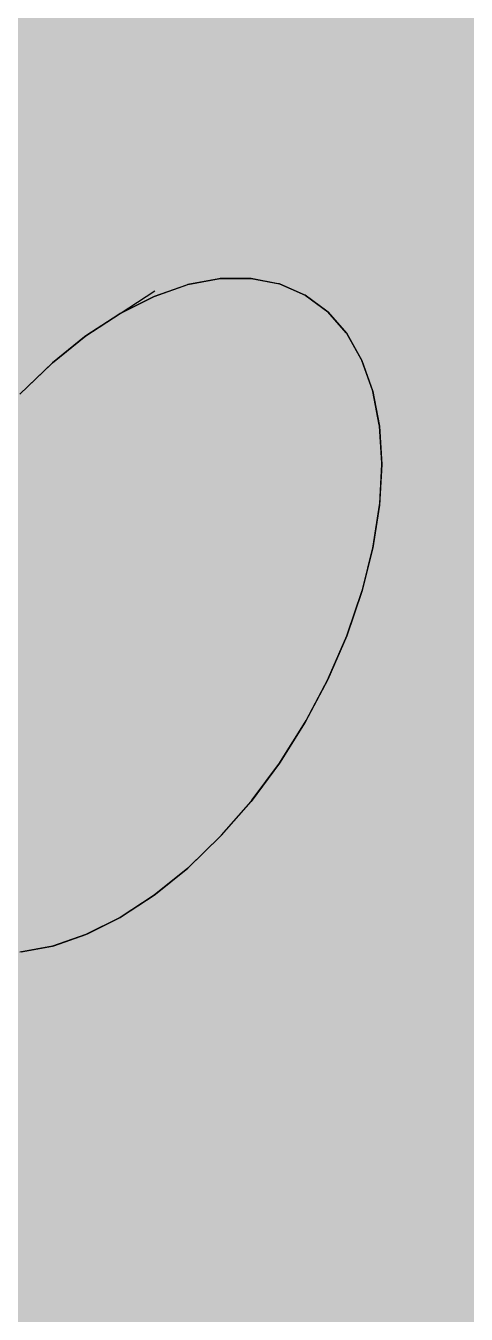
# Model space of a CAD drawing. Extents: x 0 to 297, y 0 to 210.
# Drawn here: x 235.27 to 237.06, y 153.28 to 158.5 of the extents above; entities that cross this region are included whole.
import ezdxf

# ---------------------------------------------------------------- set-up
doc = ezdxf.new("R2010")
doc.units = 0
doc.layers.add('SOMBRA', color=8, linetype='CONTINUOUS')
doc.layers.add('VISIBLE', color=7, linetype='CONTINUOUS')

msp = doc.modelspace()

# ---------------------------------------------------------------- linework, layer by layer
at = {"layer": 'SOMBRA', "color": 253}
for points in [[(239.8796, 158.2757), (204.5035, 178.312), (204.5062, 178.3609)], [(239.8796, 158.2757), (204.5062, 178.3609), (223.447, 167.7631)], [(239.8796, 158.2757), (239.8589, 157.8995), (204.5035, 178.312)], [(239.8796, 158.2757), (223.447, 167.7631), (239.8952, 158.5599)], [(236.4972, 155.858), (234.8033, 157.049), (234.7263, 156.8713)], [(236.4972, 155.858), (236.5711, 156.0284), (234.8033, 157.049)], [(236.4063, 155.6845), (234.7263, 156.8713), (234.6348, 156.6981)], [(236.4063, 155.6845), (236.494, 155.8507), (234.7263, 156.8713)], [(236.4972, 155.858), (234.7263, 156.8713), (236.494, 155.8507)], [(236.3025, 155.5184), (234.6348, 156.6981), (234.5305, 156.5322)], [(236.4063, 155.6845), (234.6348, 156.6981), (236.4025, 155.6774)], [(236.3025, 155.5184), (236.4025, 155.6774), (234.6348, 156.6981)], [(236.1876, 155.3623), (234.5305, 156.5322), (234.4151, 156.3766)], [(236.3025, 155.5184), (234.5305, 156.5322), (236.2982, 155.5116)], [(236.1876, 155.3623), (236.2982, 155.5116), (234.5305, 156.5322)], [(236.1876, 155.3623), (234.4151, 156.3766), (236.1829, 155.356)]]:
    msp.add_solid(points, dxfattribs=at)
at = {"layer": 'SOMBRA', "color": 252}
for points in [[(204.457, 178.0146), (204.5035, 178.312), (239.8589, 157.8995)], [(204.457, 178.0146), (239.8589, 157.8995), (223.38, 167.0894)], [(239.8123, 157.6022), (204.3953, 177.6209), (204.4033, 177.6721)], [(239.8123, 157.6022), (204.4033, 177.6721), (223.38, 167.0894)], [(204.3185, 177.3155), (204.3953, 177.6209), (239.7506, 157.2085)], [(239.8123, 157.6022), (239.7506, 157.2085), (204.3953, 177.6209)], [(204.3185, 177.3155), (239.7506, 157.2085), (223.2414, 166.3904)], [(239.6739, 156.9031), (204.2169, 176.9111), (204.2301, 176.9637)], [(239.6739, 156.9031), (204.2301, 176.9637), (223.2414, 166.3904)], [(204.1113, 176.6028), (204.2169, 176.9111), (239.5722, 156.4987)], [(239.6739, 156.9031), (239.5722, 156.4987), (204.2169, 176.9111)], [(204.1113, 176.6028), (239.5722, 156.4987), (223.0343, 165.6776)], [(239.4666, 156.1904), (203.9714, 176.1947), (203.9896, 176.2478)], [(239.4666, 156.1904), (203.9896, 176.2478), (223.0343, 165.6776)], [(203.8388, 175.8888), (203.9714, 176.1947), (239.3268, 155.7823)], [(239.4666, 156.1904), (239.3268, 155.7823), (203.9714, 176.1947)], [(203.8388, 175.8888), (239.3268, 155.7823), (222.7617, 164.9636)], [(239.1941, 155.4764), (203.6631, 175.4839), (203.686, 175.5365)], [(239.1941, 155.4764), (203.686, 175.5365), (222.7617, 164.9636)], [(203.5056, 175.1856), (203.6631, 175.4839), (239.0185, 155.0715)], [(239.1941, 155.4764), (239.0185, 155.0715), (203.6631, 175.4839)], [(203.5056, 175.1856), (239.0185, 155.0715), (222.4285, 164.2605)], [(238.861, 154.7732), (203.2972, 174.7908), (203.3243, 174.8422)], [(238.861, 154.7732), (203.3243, 174.8422), (222.4285, 164.2605)], [(203.1176, 174.5053), (203.2972, 174.7908), (238.6525, 154.3784)], [(238.861, 154.7732), (238.6525, 154.3784), (203.2972, 174.7908)], [(203.1176, 174.5053), (238.6525, 154.3784), (222.0406, 163.5801)], [(238.473, 154.0929), (202.88, 174.1274), (202.9109, 174.1765)], [(238.473, 154.0929), (202.9109, 174.1765), (222.0406, 163.5801)], [(202.6814, 173.8595), (202.88, 174.1274), (238.2353, 153.715)], [(238.473, 154.0929), (238.2353, 153.715), (202.88, 174.1274)], [(202.6814, 173.8595), (238.2353, 153.715), (221.6042, 162.9344)], [(238.0367, 153.4471), (202.4185, 173.505), (202.4527, 173.5511)], [(238.0367, 153.4471), (202.4527, 173.5511), (221.6042, 162.9344)], [(202.2043, 173.2593), (202.4185, 173.505), (237.7739, 153.0926)], [(238.0367, 153.4471), (237.7739, 153.0926), (202.4185, 173.505)], [(202.2043, 173.2593), (237.7739, 153.0926), (221.1273, 162.3341)], [(237.5597, 152.8469), (201.9208, 172.9342), (201.9577, 172.9765)], [(237.5597, 152.8469), (201.9577, 172.9765), (221.1273, 162.3341)], [(201.6946, 172.715), (201.9208, 172.9342), (237.2761, 152.5218)], [(237.5597, 152.8469), (237.2761, 152.5218), (201.9208, 172.9342)], [(201.6946, 172.715), (237.2761, 152.5218), (220.6176, 161.7898)], [(237.05, 152.3025), (201.3953, 172.4248), (201.4342, 172.4625)], [(237.05, 152.3025), (201.4342, 172.4625), (220.6176, 161.7898)], [(201.161, 172.2357), (201.3953, 172.4248), (236.7506, 152.0124)], [(237.05, 152.3025), (236.7506, 152.0124), (201.3953, 172.4248)], [(201.161, 172.2357), (236.7506, 152.0124), (220.0841, 161.3105)], [(200.6127, 171.8299), (200.851, 171.9855), (236.2063, 151.5731)], [(236.5164, 151.8233), (200.851, 171.9855), (200.8913, 172.0181)], [(236.5164, 151.8233), (236.2063, 151.5731), (200.851, 171.9855)], [(236.5164, 151.8233), (200.8913, 172.0181), (220.0841, 161.3105)], [(200.6127, 171.8299), (236.2063, 151.5731), (219.5356, 160.9047)], [(200.0589, 171.5043), (200.2972, 171.6239), (235.6525, 151.2115)], [(235.968, 151.4175), (200.2972, 171.6239), (200.3382, 171.6507)], [(235.968, 151.4175), (235.6525, 151.2115), (200.2972, 171.6239)], [(235.968, 151.4175), (200.3382, 171.6507), (219.5356, 160.9047)], [(200.0589, 171.5043), (235.6525, 151.2115), (218.9817, 160.5792)], [(235.4142, 151.0919), (199.7434, 171.3461), (199.7844, 171.3667)], [(235.4142, 151.0919), (235.0988, 150.9337), (199.7434, 171.3461)], [(235.4142, 151.0919), (199.7844, 171.3667), (218.9817, 160.5792)], [(239.8123, 157.6022), (223.38, 167.0894), (239.8589, 157.8995)], [(239.6739, 156.9031), (223.2414, 166.3904), (239.7506, 157.2085)], [(239.4666, 156.1904), (223.0343, 165.6776), (239.5722, 156.4987)], [(239.1941, 155.4764), (222.7617, 164.9636), (239.3268, 155.7823)], [(238.861, 154.7732), (222.4285, 164.2605), (239.0185, 155.0715)], [(238.473, 154.0929), (222.0406, 163.5801), (238.6525, 154.3784)], [(238.0367, 153.4471), (221.6042, 162.9344), (238.2353, 153.715)], [(237.5597, 152.8469), (221.1273, 162.3341), (237.7739, 153.0926)], [(237.05, 152.3025), (220.6176, 161.7898), (237.2761, 152.5218)], [(236.289, 157.7508), (237.2761, 161.5739), (236.1041, 157.6301)], [(236.1041, 157.6301), (237.2761, 161.5739), (236.7506, 161.4765)], [(236.5095, 157.8948), (237.7739, 161.5778), (236.289, 157.7508)], [(236.289, 157.7508), (237.7739, 161.5778), (237.2761, 161.5739)], [(236.5095, 157.8948), (238.2353, 161.4882), (237.7739, 161.5778)], [(236.1041, 157.6301), (236.7506, 161.4765), (235.9418, 157.5241)], [(235.9418, 157.5241), (236.7506, 161.4765), (236.2063, 161.2872)], [(236.7876, 158.0764), (238.2353, 161.4882), (236.5095, 157.8948)], [(236.7876, 158.0764), (238.6525, 161.3066), (238.2353, 161.4882)], [(236.5164, 151.8233), (220.0841, 161.3105), (236.7506, 152.0124)], [(235.7934, 157.4272), (236.2063, 161.2872), (235.6525, 161.0094)], [(235.9418, 157.5241), (236.2063, 161.2872), (235.7934, 157.4272)], [(237.1639, 158.3222), (238.6525, 161.3066), (236.7876, 158.0764)], [(235.6525, 157.3352), (235.6525, 161.0094), (235.0988, 160.6478)], [(235.7934, 157.4272), (235.6525, 161.0094), (235.6525, 157.3352)], [(235.968, 151.4175), (219.5356, 160.9047), (236.2063, 151.5731)], [(235.5141, 157.2448), (235.0988, 160.6478), (234.5545, 160.2085)], [(235.6525, 157.3352), (235.0988, 160.6478), (235.5141, 157.2448)], [(235.4142, 151.0919), (218.9817, 160.5792), (235.6525, 151.2115)], [(235.3732, 157.1528), (234.5545, 160.2085), (234.029, 159.6991)], [(235.5141, 157.2448), (234.5545, 160.2085), (235.3732, 157.1528)], [(235.3732, 157.1528), (234.029, 159.6991), (235.2248, 157.0559)], [(236.0531, 157.4753), (234.1593, 158.4726), (234.2907, 158.4969)], [(236.1778, 157.4773), (234.2907, 158.4969), (234.4151, 158.4979)], [(236.1778, 157.4773), (236.0584, 157.4763), (234.2907, 158.4969)], [(236.0531, 157.4753), (234.2907, 158.4969), (236.0584, 157.4763)], [(236.2935, 157.4558), (234.4151, 158.4979), (234.5305, 158.4755)], [(236.2935, 157.4558), (236.1829, 157.4773), (234.4151, 158.4979)], [(236.1778, 157.4773), (234.4151, 158.4979), (236.1829, 157.4773)], [(235.9215, 157.45), (234.0232, 158.4253), (234.1593, 158.4726)], [(236.0531, 157.4753), (235.9271, 157.452), (234.1593, 158.4726)], [(235.9215, 157.45), (234.1593, 158.4726), (235.9271, 157.452)], [(236.3983, 157.4113), (234.5305, 158.4755), (234.6348, 158.4301)], [(236.3983, 157.4113), (236.2982, 157.4549), (234.5305, 158.4755)], [(236.2935, 157.4558), (234.5305, 158.4755), (236.2982, 157.4549)], [(237.0427, 157.8398), (237.3024, 158.1629), (237.4126, 158.4846)], [(237.0427, 157.8398), (237.4126, 158.4846), (237.1639, 158.3222)], [(235.7853, 157.4018), (233.8848, 158.3558), (234.0232, 158.4253)], [(235.9215, 157.45), (235.791, 157.4046), (234.0232, 158.4253)], [(235.7853, 157.4018), (234.0232, 158.4253), (235.791, 157.4046)], [(236.4903, 157.3446), (234.6348, 158.4301), (234.7263, 158.3625)], [(236.4903, 157.3446), (236.4025, 157.4095), (234.6348, 158.4301)], [(236.3983, 157.4113), (234.6348, 158.4301), (236.4025, 157.4095)], [(235.6469, 157.3315), (233.7463, 158.2654), (233.8848, 158.3558)], [(235.7853, 157.4018), (235.6525, 157.3352), (233.8848, 158.3558)], [(235.6469, 157.3315), (233.8848, 158.3558), (235.6525, 157.3352)], [(236.568, 157.2568), (234.7263, 158.3625), (234.8033, 158.2738)], [(236.568, 157.2568), (236.494, 157.3419), (234.7263, 158.3625)], [(236.4903, 157.3446), (234.7263, 158.3625), (236.494, 157.3419)], [(236.8717, 157.6271), (237.0427, 157.8398), (237.1639, 158.3222)], [(236.8717, 157.6271), (237.1639, 158.3222), (236.926, 157.9741)], [(236.926, 157.9741), (237.1639, 158.3222), (236.9597, 158.1888)], [(235.5085, 157.2403), (233.6103, 158.1556), (233.7463, 158.2654)], [(235.6469, 157.3315), (235.5141, 157.2448), (233.7463, 158.2654)], [(235.5085, 157.2403), (233.7463, 158.2654), (235.5141, 157.2448)], [(236.63, 157.1493), (234.8033, 158.2738), (234.8647, 158.1655)], [(236.63, 157.1493), (236.5711, 157.2532), (234.8033, 158.2738)], [(236.568, 157.2568), (234.8033, 158.2738), (236.5711, 157.2532)], [(236.7694, 157.7448), (236.926, 157.9741), (236.9597, 158.1888)], [(236.7694, 157.7448), (236.9597, 158.1888), (236.7876, 158.0764)], [(235.3727, 157.1298), (233.4789, 158.0282), (233.6103, 158.1556)], [(235.5085, 157.2403), (235.378, 157.135), (233.6103, 158.1556)], [(235.3727, 157.1298), (233.6103, 158.1556), (235.378, 157.135)], [(236.6752, 157.0241), (234.8647, 158.1655), (234.9093, 158.0396)], [(236.6752, 157.0241), (236.6325, 157.1449), (234.8647, 158.1655)], [(236.63, 157.1493), (234.8647, 158.1655), (236.6325, 157.1449)], [(236.9531, 157.4834), (237.1356, 157.676), (237.3024, 158.1629)], [(236.9531, 157.4834), (237.3024, 158.1629), (237.0427, 157.8398)], [(236.648, 157.8346), (236.7876, 158.0764), (236.6394, 157.9797)], [(236.6624, 157.5883), (236.7876, 158.0764), (236.648, 157.8346)], [(236.6624, 157.5883), (236.7694, 157.7448), (236.7876, 158.0764)], [(235.3727, 157.1298), (235.2466, 157.0076), (233.4789, 158.0282)], [(236.703, 156.8832), (234.9093, 158.0396), (234.9364, 157.8981)], [(236.703, 156.8832), (236.6771, 157.0189), (234.9093, 158.0396)], [(236.6752, 157.0241), (234.9093, 158.0396), (236.6771, 157.0189)], [(236.5526, 157.6694), (236.6394, 157.9797), (236.5095, 157.8948)], [(236.5526, 157.6694), (236.648, 157.8346), (236.6394, 157.9797)], [(236.7549, 157.4818), (236.8717, 157.6271), (236.926, 157.9741)], [(236.7549, 157.4818), (236.926, 157.9741), (236.7694, 157.7448)], [(237.0123, 157.3162), (237.2031, 157.4854), (237.4126, 157.9684)], [(237.0123, 157.3162), (237.4126, 157.9684), (237.1356, 157.676)], [(236.7128, 156.7291), (234.9364, 157.8981), (234.9454, 157.7434)], [(236.7128, 156.7291), (236.7041, 156.8774), (234.9364, 157.8981)], [(236.703, 156.8832), (234.9364, 157.8981), (236.7041, 156.8774)], [(236.4274, 157.7239), (236.5095, 157.8948), (236.3937, 157.8192)], [(236.487, 157.5558), (236.5095, 157.8948), (236.4274, 157.7239)], [(236.487, 157.5558), (236.5526, 157.6694), (236.5095, 157.8948)], [(236.3709, 157.6063), (236.3937, 157.8192), (236.289, 157.7508)], [(236.3709, 157.6063), (236.4274, 157.7239), (236.3937, 157.8192)], [(236.5888, 157.4805), (236.648, 157.8346), (236.5526, 157.6694)], [(236.5888, 157.4805), (236.6624, 157.5883), (236.648, 157.8346)], [(236.8286, 157.3519), (236.9531, 157.4834), (237.0427, 157.8398)], [(236.8286, 157.3519), (237.0427, 157.8398), (236.8717, 157.6271)], [(236.7045, 156.5645), (234.9454, 157.7434), (234.9364, 157.5783)], [(236.7045, 156.5645), (236.7132, 156.7228), (234.9454, 157.7434)], [(236.7128, 156.7291), (234.9454, 157.7434), (236.7132, 156.7228)], [(236.2426, 157.6312), (236.289, 157.7508), (236.1931, 157.6882)], [(236.333, 157.5272), (236.289, 157.7508), (236.2426, 157.6312)], [(236.333, 157.5272), (236.3709, 157.6063), (236.289, 157.7508)], [(236.4429, 157.4794), (236.4274, 157.7239), (236.3709, 157.6063)], [(236.4429, 157.4794), (236.487, 157.5558), (236.4274, 157.7239)], [(236.6745, 157.3818), (236.7694, 157.7448), (236.6624, 157.5883)], [(236.6745, 157.3818), (236.7549, 157.4818), (236.7694, 157.7448)], [(237.0482, 157.1284), (237.244, 157.2712), (237.4927, 157.7422)], [(237.0482, 157.1284), (237.4927, 157.7422), (237.2031, 157.4854)], [(236.2114, 157.5508), (236.1931, 157.6882), (236.1041, 157.6301)], [(236.2114, 157.5508), (236.2426, 157.6312), (236.1931, 157.6882)], [(236.5393, 157.4081), (236.5526, 157.6694), (236.487, 157.5558)], [(236.5393, 157.4081), (236.5888, 157.4805), (236.5526, 157.6694)], [(236.8821, 157.2007), (237.0123, 157.3162), (237.1356, 157.676)], [(236.8821, 157.2007), (237.1356, 157.676), (236.9531, 157.4834)], [(236.0803, 157.5498), (236.1041, 157.6301), (236.0208, 157.5757)], [(236.1921, 157.5011), (236.1041, 157.6301), (236.0803, 157.5498)], [(236.1921, 157.5011), (236.2114, 157.5508), (236.1041, 157.6301)], [(236.3095, 157.4783), (236.2426, 157.6312), (236.2114, 157.5508)], [(236.3095, 157.4783), (236.333, 157.5272), (236.2426, 157.6312)], [(236.4156, 157.4321), (236.3709, 157.6063), (236.333, 157.5272)], [(236.4156, 157.4321), (236.4429, 157.4794), (236.3709, 157.6063)], [(236.7428, 157.2614), (236.8286, 157.3519), (236.8717, 157.6271)], [(236.7428, 157.2614), (236.8717, 157.6271), (236.7549, 157.4818)], [(236.6782, 156.392), (234.9364, 157.5783), (234.9093, 157.4056)], [(236.6782, 156.392), (236.7041, 156.5577), (234.9364, 157.5783)], [(236.7045, 156.5645), (234.9364, 157.5783), (236.7041, 156.5577)], [(236.0655, 157.5001), (236.0208, 157.5757), (235.9418, 157.5241)], [(236.0655, 157.5001), (236.0803, 157.5498), (236.0208, 157.5757)], [(236.1829, 157.4773), (236.0803, 157.5498), (236.0655, 157.5001)], [(236.1829, 157.4773), (236.1921, 157.5011), (236.0803, 157.5498)], [(236.2982, 157.4549), (236.2114, 157.5508), (236.1921, 157.5011)], [(236.2982, 157.4549), (236.3095, 157.4783), (236.2114, 157.5508)], [(236.5087, 157.3633), (236.487, 157.5558), (236.4429, 157.4794)], [(236.5087, 157.3633), (236.5393, 157.4081), (236.487, 157.5558)], [(236.6205, 157.3146), (236.6624, 157.5883), (236.5888, 157.4805)], [(236.6205, 157.3146), (236.6745, 157.3818), (236.6624, 157.5883)], [(235.9318, 157.4753), (235.9418, 157.5241), (235.8663, 157.4748)], [(236.0584, 157.4763), (235.9418, 157.5241), (235.9318, 157.4753)], [(236.0584, 157.4763), (236.0655, 157.5001), (235.9418, 157.5241)], [(236.1829, 157.4773), (236.0655, 157.5001), (236.0584, 157.4763)], [(236.2982, 157.4549), (236.1921, 157.5011), (236.1829, 157.4773)], [(236.4025, 157.4095), (236.333, 157.5272), (236.3095, 157.4783)], [(236.4025, 157.4095), (236.4156, 157.4321), (236.333, 157.5272)], [(235.9271, 157.452), (235.7934, 157.4272), (235.791, 157.4046)], [(235.9271, 157.452), (235.8663, 157.4748), (235.7934, 157.4272)], [(235.9271, 157.452), (235.9318, 157.4753), (235.8663, 157.4748)], [(236.0584, 157.4763), (235.9318, 157.4753), (235.9271, 157.452)], [(236.4025, 157.4095), (236.3095, 157.4783), (236.2982, 157.4549)], [(236.494, 157.3419), (236.4429, 157.4794), (236.4156, 157.4321)], [(236.494, 157.3419), (236.5087, 157.3633), (236.4429, 157.4794)], [(236.5871, 157.273), (236.5888, 157.4805), (236.5393, 157.4081)], [(236.5871, 157.273), (236.6205, 157.3146), (236.5888, 157.4805)], [(236.6852, 157.2005), (236.7549, 157.4818), (236.6745, 157.3818)], [(236.6852, 157.2005), (236.7428, 157.2614), (236.7549, 157.4818)], [(236.7924, 157.1212), (236.8821, 157.2007), (236.9531, 157.4834)], [(236.7924, 157.1212), (236.9531, 157.4834), (236.8286, 157.3519)], [(236.9146, 157.0309), (237.0482, 157.1284), (237.2031, 157.4854)], [(236.9146, 157.0309), (237.2031, 157.4854), (237.0123, 157.3162)], [(236.6343, 156.2148), (234.9093, 157.4056), (234.8647, 157.2281)], [(236.6343, 156.2148), (236.6771, 156.385), (234.9093, 157.4056)], [(236.6782, 156.392), (234.9093, 157.4056), (236.6771, 156.385)], [(235.791, 157.4046), (235.7224, 157.3808), (235.6525, 157.3352)], [(235.791, 157.4046), (235.7934, 157.4272), (235.7224, 157.3808)], [(236.494, 157.3419), (236.4156, 157.4321), (236.4025, 157.4095)], [(236.5711, 157.2532), (236.5393, 157.4081), (236.5087, 157.3633)], [(236.5711, 157.2532), (236.5871, 157.273), (236.5393, 157.4081)], [(236.5711, 157.2532), (236.5087, 157.3633), (236.494, 157.3419)], [(236.6495, 157.1629), (236.6745, 157.3818), (236.6205, 157.3146)], [(236.6495, 157.1629), (236.6852, 157.2005), (236.6745, 157.3818)], [(236.7322, 157.0678), (236.7924, 157.1212), (236.8286, 157.3519)], [(236.7322, 157.0678), (236.8286, 157.3519), (236.7428, 157.2614)], [(236.6325, 157.1449), (236.6205, 157.3146), (236.5871, 157.273)], [(236.6325, 157.1449), (236.6495, 157.1629), (236.6205, 157.3146)], [(236.8225, 156.9638), (236.9146, 157.0309), (237.0123, 157.3162)], [(236.8225, 156.9638), (237.0123, 157.3162), (236.8821, 157.2007)], [(235.5141, 157.2448), (235.3732, 157.1528), (235.378, 157.135)], [(236.6325, 157.1449), (236.5871, 157.273), (236.5711, 157.2532)], [(236.6949, 157.0348), (236.7428, 157.2614), (236.6852, 157.2005)], [(236.6949, 157.0348), (236.7322, 157.0678), (236.7428, 157.2614)], [(236.9255, 156.8454), (237.0603, 156.9232), (237.244, 157.2712)], [(236.9255, 156.8454), (237.244, 157.2712), (237.0482, 157.1284)], [(236.5736, 156.0357), (234.8647, 157.2281), (234.8033, 157.049)], [(236.5736, 156.0357), (236.6325, 156.2075), (234.8647, 157.2281)], [(236.6343, 156.2148), (234.8647, 157.2281), (236.6325, 156.2075)], [(236.6771, 157.0189), (236.6852, 157.2005), (236.6495, 157.1629)], [(236.6771, 157.0189), (236.6949, 157.0348), (236.6852, 157.2005)], [(236.7607, 156.9187), (236.8225, 156.9638), (236.8821, 157.2007)], [(236.7607, 156.9187), (236.8821, 157.2007), (236.7924, 157.1212)], [(237.0482, 156.7041), (237.244, 156.7874), (237.5576, 157.2103)], [(237.0482, 156.7041), (237.5576, 157.2103), (237.2578, 157.0372)], [(235.378, 157.135), (235.3732, 157.1528), (235.2248, 157.0559)], [(235.378, 157.135), (235.2248, 157.0559), (235.2396, 157.0232)], [(235.378, 157.135), (235.2396, 157.0232), (235.2466, 157.0076)], [(236.6771, 157.0189), (236.6495, 157.1629), (236.6325, 157.1449)], [(236.7224, 156.8908), (236.7607, 156.9187), (236.7924, 157.1212)], [(236.7224, 156.8908), (236.7924, 157.1212), (236.7322, 157.0678)], [(236.8326, 156.7918), (236.9255, 156.8454), (237.0482, 157.1284)], [(236.8326, 156.7918), (237.0482, 157.1284), (236.9146, 157.0309)], [(236.5736, 156.0357), (234.8033, 157.049), (236.5711, 156.0284)], [(236.7041, 156.8774), (236.6949, 157.0348), (236.6771, 157.0189)], [(236.7041, 156.8774), (236.7322, 157.0678), (236.6949, 157.0348)], [(236.7041, 156.8774), (236.7224, 156.8908), (236.7322, 157.0678)], [(236.7702, 156.7558), (236.8326, 156.7918), (236.9146, 157.0309)], [(236.7702, 156.7558), (236.9146, 157.0309), (236.8225, 156.9638)], [(236.9146, 156.6472), (237.0482, 156.7041), (237.2578, 157.0372)], [(236.9146, 156.6472), (237.2578, 157.0372), (237.0603, 156.9232)], [(236.7317, 156.7335), (236.7702, 156.7558), (236.8225, 156.9638)], [(236.7317, 156.7335), (236.8225, 156.9638), (236.7607, 156.9187)], [(236.8225, 156.6081), (236.9146, 156.6472), (237.0603, 156.9232)], [(236.8225, 156.6081), (237.0603, 156.9232), (236.9255, 156.8454)], [(236.7132, 156.7228), (236.7224, 156.8908), (236.7041, 156.8774)], [(236.7132, 156.7228), (236.7317, 156.7335), (236.7607, 156.9187)], [(236.7132, 156.7228), (236.7607, 156.9187), (236.7224, 156.8908)], [(237.0123, 156.4748), (237.2031, 156.5259), (237.5413, 156.9138)], [(237.0123, 156.4748), (237.5413, 156.9138), (237.244, 156.7874)], [(236.7607, 156.5818), (236.8225, 156.6081), (236.9255, 156.8454)], [(236.7607, 156.5818), (236.9255, 156.8454), (236.8326, 156.7918)], [(236.7224, 156.5655), (236.7607, 156.5818), (236.8326, 156.7918)], [(236.7224, 156.5655), (236.8326, 156.7918), (236.7702, 156.7558)], [(236.8821, 156.4399), (237.0123, 156.4748), (237.244, 156.7874)], [(236.8821, 156.4399), (237.244, 156.7874), (237.0482, 156.7041)], [(236.7041, 156.5577), (236.7224, 156.5655), (236.7702, 156.7558)], [(236.7041, 156.5577), (236.7702, 156.7558), (236.7317, 156.7335)], [(236.7041, 156.5577), (236.7317, 156.7335), (236.7132, 156.7228)], [(236.7924, 156.4159), (236.8821, 156.4399), (237.0482, 156.7041)], [(236.7924, 156.4159), (237.0482, 156.7041), (236.9146, 156.6472)], [(236.6949, 156.3897), (236.7322, 156.3997), (236.8225, 156.6081)], [(236.6949, 156.3897), (236.8225, 156.6081), (236.7607, 156.5818)], [(236.7322, 156.3997), (236.7924, 156.4159), (236.9146, 156.6472)], [(236.7322, 156.3997), (236.9146, 156.6472), (236.8225, 156.6081)], [(236.6771, 156.385), (236.6949, 156.3897), (236.7607, 156.5818)], [(236.6771, 156.385), (236.7607, 156.5818), (236.7224, 156.5655)], [(236.6771, 156.385), (236.7224, 156.5655), (236.7041, 156.5577)], [(236.9531, 156.2393), (237.1356, 156.2574), (237.4927, 156.6035)], [(236.9531, 156.2393), (237.4927, 156.6035), (237.2031, 156.5259)], [(236.8286, 156.2269), (236.9531, 156.2393), (237.2031, 156.5259)], [(236.8286, 156.2269), (237.2031, 156.5259), (237.0123, 156.4748)], [(236.7428, 156.2184), (236.8286, 156.2269), (237.0123, 156.4748)], [(236.7428, 156.2184), (237.0123, 156.4748), (236.8821, 156.4399)], [(236.6325, 156.2075), (236.6495, 156.2092), (236.7322, 156.3997)], [(236.6325, 156.2075), (236.7322, 156.3997), (236.6949, 156.3897)], [(236.6495, 156.2092), (236.6852, 156.2127), (236.7924, 156.4159)], [(236.6495, 156.2092), (236.7924, 156.4159), (236.7322, 156.3997)], [(236.6852, 156.2127), (236.7428, 156.2184), (236.8821, 156.4399)], [(236.6852, 156.2127), (236.8821, 156.4399), (236.7924, 156.4159)], [(236.6325, 156.2075), (236.6949, 156.3897), (236.6771, 156.385)], [(237.0427, 155.9863), (237.3024, 155.9631), (237.8634, 156.3294)], [(237.0427, 155.9863), (237.8634, 156.3294), (237.4126, 156.2848)], [(236.7549, 156.012), (236.8717, 156.0016), (237.1356, 156.2574)], [(236.7549, 156.012), (237.1356, 156.2574), (236.9531, 156.2393)], [(236.8717, 156.0016), (237.0427, 155.9863), (237.4126, 156.2848)], [(236.8717, 156.0016), (237.4126, 156.2848), (237.1356, 156.2574)], [(236.5711, 156.0284), (236.5871, 156.027), (236.6852, 156.2127)], [(236.5711, 156.0284), (236.6852, 156.2127), (236.6495, 156.2092)], [(236.5711, 156.0284), (236.6495, 156.2092), (236.6325, 156.2075)], [(236.5871, 156.027), (236.6205, 156.024), (236.7428, 156.2184)], [(236.5871, 156.027), (236.7428, 156.2184), (236.6852, 156.2127)], [(236.6205, 156.024), (236.6745, 156.0192), (236.8286, 156.2269)], [(236.6205, 156.024), (236.8286, 156.2269), (236.7428, 156.2184)], [(236.6745, 156.0192), (236.7549, 156.012), (236.9531, 156.2393)], [(236.6745, 156.0192), (236.9531, 156.2393), (236.8286, 156.2269)], [(236.494, 155.8507), (236.5871, 156.027), (236.5711, 156.0284)], [(236.494, 155.8507), (236.6205, 156.024), (236.5871, 156.027)], [(236.494, 155.8507), (236.5087, 155.8462), (236.6205, 156.024)], [(236.5087, 155.8462), (236.6745, 156.0192), (236.6205, 156.024)], [(236.5087, 155.8462), (236.5393, 155.8367), (236.6745, 156.0192)], [(236.5393, 155.8367), (236.7549, 156.012), (236.6745, 156.0192)], [(236.5393, 155.8367), (236.5888, 155.8215), (236.7549, 156.012)], [(236.5888, 155.8215), (236.8717, 156.0016), (236.7549, 156.012)], [(236.5888, 155.8215), (236.6624, 155.7987), (236.8717, 156.0016)], [(236.6624, 155.7987), (237.0427, 155.9863), (236.8717, 156.0016)], [(236.6624, 155.7987), (236.7694, 155.7657), (237.0427, 155.9863)], [(236.7694, 155.7657), (237.3024, 155.9631), (237.0427, 155.9863)], [(236.7694, 155.7657), (236.926, 155.7173), (237.3024, 155.9631)], [(236.926, 155.7173), (237.7249, 155.9254), (237.3024, 155.9631)], [(236.926, 155.7173), (237.1639, 155.6439), (237.7249, 155.9254)], [(236.4025, 155.6774), (236.5087, 155.8462), (236.494, 155.8507)], [(236.4025, 155.6774), (236.5393, 155.8367), (236.5087, 155.8462)], [(236.4025, 155.6774), (236.4156, 155.6699), (236.5393, 155.8367)], [(236.4156, 155.6699), (236.5888, 155.8215), (236.5393, 155.8367)], [(236.4156, 155.6699), (236.4429, 155.6541), (236.5888, 155.8215)], [(236.4429, 155.6541), (236.6624, 155.7987), (236.5888, 155.8215)], [(236.4429, 155.6541), (236.487, 155.6287), (236.6624, 155.7987)], [(236.487, 155.6287), (236.7694, 155.7657), (236.6624, 155.7987)], [(236.487, 155.6287), (236.5526, 155.5908), (236.7694, 155.7657)], [(236.5526, 155.5908), (236.926, 155.7173), (236.7694, 155.7657)], [(236.2982, 155.5116), (236.4156, 155.6699), (236.4025, 155.6774)], [(236.2982, 155.5116), (236.4429, 155.6541), (236.4156, 155.6699)], [(236.5526, 155.5908), (236.648, 155.5357), (236.926, 155.7173)], [(236.648, 155.5357), (237.1639, 155.6439), (236.926, 155.7173)], [(236.2982, 155.5116), (236.3095, 155.5012), (236.4429, 155.6541)], [(236.3095, 155.5012), (236.487, 155.6287), (236.4429, 155.6541)], [(236.3095, 155.5012), (236.333, 155.4794), (236.487, 155.6287)], [(236.333, 155.4794), (236.5526, 155.5908), (236.487, 155.6287)], [(236.648, 155.5357), (236.7876, 155.4551), (237.1639, 155.6439)], [(236.7876, 155.4551), (237.551, 155.5244), (237.1639, 155.6439)], [(236.333, 155.4794), (236.3709, 155.4442), (236.5526, 155.5908)], [(236.3709, 155.4442), (236.648, 155.5357), (236.5526, 155.5908)], [(236.1829, 155.356), (236.3095, 155.5012), (236.2982, 155.5116)], [(236.3709, 155.4442), (236.4274, 155.3917), (236.648, 155.5357)], [(236.4274, 155.3917), (236.7876, 155.4551), (236.648, 155.5357)], [(236.7876, 155.4551), (236.9996, 155.3327), (237.551, 155.5244)], [(236.9996, 155.3327), (238.2648, 155.3041), (237.551, 155.5244)], [(236.1829, 155.356), (236.333, 155.4794), (236.3095, 155.5012)], [(236.1829, 155.356), (236.1921, 155.3428), (236.333, 155.4794)], [(236.1921, 155.3428), (236.3709, 155.4442), (236.333, 155.4794)], [(236.1921, 155.3428), (236.2114, 155.3154), (236.3709, 155.4442)], [(236.2114, 155.3154), (236.4274, 155.3917), (236.3709, 155.4442)], [(236.4274, 155.3917), (236.5095, 155.3156), (236.7876, 155.4551)], [(236.5095, 155.3156), (236.9996, 155.3327), (236.7876, 155.4551)], [(236.0584, 155.2133), (236.1921, 155.3428), (236.1829, 155.356)], [(236.2114, 155.3154), (236.2426, 155.271), (236.4274, 155.3917)], [(236.2426, 155.271), (236.5095, 155.3156), (236.4274, 155.3917)], [(236.0584, 155.2133), (236.2114, 155.3154), (236.1921, 155.3428)], [(236.0584, 155.2133), (236.0655, 155.1977), (236.2114, 155.3154)], [(236.0655, 155.1977), (236.2426, 155.271), (236.2114, 155.3154)], [(236.2426, 155.271), (236.289, 155.205), (236.5095, 155.3156)], [(236.289, 155.205), (236.6297, 155.2041), (236.5095, 155.3156)], [(236.5095, 155.3156), (236.6297, 155.2041), (236.9996, 155.3327)], [(236.6297, 155.2041), (237.3446, 155.1335), (236.9996, 155.3327)], [(236.9996, 155.3327), (237.3446, 155.1335), (238.2648, 155.3041)], [(236.0655, 155.1977), (236.0803, 155.165), (236.2426, 155.271)], [(236.0803, 155.165), (236.289, 155.205), (236.2426, 155.271)], [(235.9271, 155.0859), (236.0655, 155.1977), (236.0584, 155.2133)], [(235.9271, 155.0859), (236.0803, 155.165), (236.0655, 155.1977)], [(236.0803, 155.165), (236.1041, 155.1123), (236.289, 155.205)], [(236.1041, 155.1123), (236.3564, 155.1091), (236.289, 155.205)], [(236.289, 155.205), (236.3564, 155.1091), (236.6297, 155.2041)], [(236.3564, 155.1091), (236.8123, 155.0348), (236.6297, 155.2041)], [(236.6297, 155.2041), (236.8123, 155.0348), (237.3446, 155.1335)], [(235.9271, 155.0859), (235.9318, 155.0681), (236.0803, 155.165)], [(235.9318, 155.0681), (236.1041, 155.1123), (236.0803, 155.165)], [(235.9318, 155.0681), (235.9418, 155.0308), (236.1041, 155.1123)], [(235.9418, 155.0308), (236.1397, 155.0337), (236.1041, 155.1123)], [(236.1041, 155.1123), (236.1397, 155.0337), (236.3564, 155.1091)], [(236.1397, 155.0337), (236.4551, 154.9686), (236.3564, 155.1091)], [(236.3564, 155.1091), (236.4551, 154.9686), (236.8123, 155.0348)], [(236.8123, 155.0348), (237.9808, 154.7662), (237.3446, 155.1335)], [(235.791, 154.9761), (235.9318, 155.0681), (235.9271, 155.0859)], [(235.791, 154.9761), (235.9418, 155.0308), (235.9318, 155.0681)], [(235.791, 154.9761), (235.7934, 154.9564), (235.9418, 155.0308)], [(235.7934, 154.9564), (235.958, 154.9706), (235.9418, 155.0308)], [(235.9418, 155.0308), (235.958, 154.9706), (236.1397, 155.0337)], [(235.958, 154.9706), (236.1913, 154.9197), (236.1397, 155.0337)], [(236.1397, 155.0337), (236.1913, 154.9197), (236.4551, 154.9686)], [(236.4551, 154.9686), (237.1093, 154.7593), (236.8123, 155.0348)], [(236.8123, 155.0348), (237.1093, 154.7593), (237.9808, 154.7662)], [(235.6525, 154.8857), (235.7934, 154.9564), (235.791, 154.9761)], [(235.6525, 154.8857), (235.7984, 154.9151), (235.7934, 154.9564)], [(235.7934, 154.9564), (235.7984, 154.9151), (235.958, 154.9706)], [(235.7984, 154.9151), (235.982, 154.8809), (235.958, 154.9706)], [(235.958, 154.9706), (235.982, 154.8809), (236.1913, 154.9197)], [(236.1913, 154.9197), (236.6051, 154.7553), (236.4551, 154.9686)], [(236.4551, 154.9686), (236.6051, 154.7553), (237.1093, 154.7593)], [(235.5141, 154.8163), (235.6525, 154.8644), (235.6525, 154.8857)], [(235.6525, 154.8644), (235.8066, 154.8484), (235.7984, 154.9151)], [(235.6525, 154.8857), (235.6525, 154.8644), (235.7984, 154.9151)], [(235.7984, 154.9151), (235.8066, 154.8484), (235.982, 154.8809)], [(235.982, 154.8809), (236.2668, 154.7527), (236.1913, 154.9197)], [(236.1913, 154.9197), (236.2668, 154.7527), (236.6051, 154.7553)], [(235.5141, 154.8163), (235.6525, 154.8198), (235.6525, 154.8644)], [(235.6525, 154.8644), (235.6525, 154.8198), (235.8066, 154.8484)], [(235.6525, 154.8198), (235.8187, 154.7491), (235.8066, 154.8484)], [(235.8066, 154.8484), (236.0169, 154.7507), (235.982, 154.8809)], [(235.8066, 154.8484), (235.8187, 154.7491), (236.0169, 154.7507)], [(235.982, 154.8809), (236.0169, 154.7507), (236.2668, 154.7527)], [(235.378, 154.7689), (235.5117, 154.7937), (235.5141, 154.8163)], [(235.378, 154.7689), (235.5067, 154.7466), (235.5117, 154.7937)], [(235.5117, 154.7937), (235.5067, 154.7466), (235.6525, 154.7478)], [(235.5117, 154.7937), (235.6525, 154.7478), (235.6525, 154.8198)], [(235.5141, 154.8163), (235.5117, 154.7937), (235.6525, 154.8198)], [(235.6525, 154.8198), (235.6525, 154.7478), (235.8187, 154.7491)], [(235.2466, 154.7446), (235.2396, 154.7208), (235.3633, 154.6968)], [(235.2466, 154.7446), (235.3732, 154.7456), (235.378, 154.7689)], [(235.2466, 154.7446), (235.3633, 154.6968), (235.3732, 154.7456)], [(235.3732, 154.7456), (235.3633, 154.6968), (235.4985, 154.6705)], [(235.378, 154.7689), (235.3732, 154.7456), (235.5067, 154.7466)], [(235.3732, 154.7456), (235.4985, 154.6705), (235.5067, 154.7466)], [(235.5067, 154.7466), (235.4985, 154.6705), (235.6525, 154.6406)], [(235.5067, 154.7466), (235.6525, 154.6406), (235.6525, 154.7478)], [(235.6525, 154.7478), (235.8363, 154.6049), (235.8187, 154.7491)], [(235.6525, 154.7478), (235.6525, 154.6406), (235.8363, 154.6049)], [(235.8187, 154.7491), (236.068, 154.5599), (236.0169, 154.7507)], [(235.8187, 154.7491), (235.8363, 154.6049), (236.068, 154.5599)], [(236.0169, 154.7507), (236.3816, 154.499), (236.2668, 154.7527)], [(236.0169, 154.7507), (236.068, 154.5599), (236.3816, 154.499)], [(236.2668, 154.7527), (236.849, 154.4083), (236.6051, 154.7553)], [(236.2668, 154.7527), (236.3816, 154.499), (236.849, 154.4083)], [(236.6051, 154.7553), (237.657, 154.2514), (237.1093, 154.7593)], [(236.6051, 154.7553), (236.849, 154.4083), (237.657, 154.2514)], [(235.2396, 154.7208), (235.2248, 154.6711), (235.3471, 154.6179)], [(235.2396, 154.7208), (235.3471, 154.6179), (235.3633, 154.6968)], [(235.3633, 154.6968), (235.3471, 154.6179), (235.4864, 154.5573)], [(235.3633, 154.6968), (235.4864, 154.5573), (235.4985, 154.6705)], [(235.2248, 154.6711), (235.2009, 154.5908), (235.3231, 154.5005)], [(235.2248, 154.6711), (235.3231, 154.5005), (235.3471, 154.6179)], [(235.4985, 154.6705), (235.4864, 154.5573), (235.6525, 154.4849)], [(235.4985, 154.6705), (235.6525, 154.4849), (235.6525, 154.6406)], [(235.6525, 154.6406), (235.8621, 154.3937), (235.8363, 154.6049)], [(235.6525, 154.6406), (235.6525, 154.4849), (235.8621, 154.3937)], [(235.2009, 154.5908), (235.1654, 154.4713), (235.2882, 154.33)], [(235.2009, 154.5908), (235.2882, 154.33), (235.3231, 154.5005)], [(235.3471, 154.6179), (235.3231, 154.5005), (235.4688, 154.3928)], [(235.3471, 154.6179), (235.4688, 154.3928), (235.4864, 154.5573)], [(235.8363, 154.6049), (236.1456, 154.2703), (236.068, 154.5599)], [(235.8363, 154.6049), (235.8621, 154.3937), (236.1456, 154.2703)], [(235.4864, 154.5573), (235.4688, 154.3928), (235.6525, 154.2569)], [(235.4864, 154.5573), (235.6525, 154.2569), (235.6525, 154.4849)], [(236.068, 154.5599), (236.5683, 154.0863), (236.3816, 154.499)], [(236.068, 154.5599), (236.1456, 154.2703), (236.5683, 154.0863)], [(235.1654, 154.4713), (235.2371, 154.0802), (235.2882, 154.33)], [(235.3231, 154.5005), (235.2882, 154.33), (235.443, 154.1518)], [(235.3231, 154.5005), (235.443, 154.1518), (235.4688, 154.3928)], [(235.6525, 154.4849), (235.9012, 154.0731), (235.8621, 154.3937)], [(235.6525, 154.4849), (235.6525, 154.2569), (235.9012, 154.0731)], [(236.3816, 154.499), (237.2989, 153.7683), (236.849, 154.4083)], [(236.3816, 154.499), (236.5683, 154.0863), (237.2989, 153.7683)], [(235.4688, 154.3928), (235.443, 154.1518), (235.6525, 153.9107)], [(235.4688, 154.3928), (235.6525, 153.9107), (235.6525, 154.2569)], [(235.8621, 154.3937), (236.2719, 153.799), (236.1456, 154.2703)], [(235.8621, 154.3937), (235.9012, 154.0731), (236.2719, 153.799)], [(236.849, 154.4083), (238.0367, 153.4471), (238.2353, 153.715)], [(236.849, 154.4083), (238.2353, 153.715), (237.657, 154.2514)], [(236.849, 154.4083), (237.2989, 153.7683), (238.0367, 153.4471)], [(235.2882, 154.33), (235.2371, 154.0802), (235.4039, 153.7859)], [(235.2882, 154.33), (235.4039, 153.7859), (235.443, 154.1518)], [(235.6525, 154.2569), (235.9649, 153.5512), (235.9012, 154.0731)], [(235.6525, 154.2569), (235.6525, 153.9107), (235.9649, 153.5512)], [(236.1456, 154.2703), (236.9126, 153.3253), (236.5683, 154.0863)], [(236.1456, 154.2703), (236.2719, 153.799), (236.9126, 153.3253)], [(235.443, 154.1518), (235.4039, 153.7859), (235.6525, 153.3473)], [(235.443, 154.1518), (235.6525, 153.3473), (235.6525, 153.9107)], [(235.2371, 154.0802), (235.1595, 153.701), (235.3402, 153.1906)], [(235.2371, 154.0802), (235.3402, 153.1906), (235.4039, 153.7859)], [(235.9012, 154.0731), (236.5047, 152.93), (236.2719, 153.799)], [(235.9012, 154.0731), (235.9649, 153.5512), (236.5047, 152.93)], [(236.5683, 154.0863), (237.5597, 152.8469), (237.7739, 153.0926)], [(236.5683, 154.0863), (237.7739, 153.0926), (237.2989, 153.7683)], [(236.5683, 154.0863), (236.9126, 153.3253), (237.5597, 152.8469)], [(235.6525, 153.9107), (236.0823, 152.5891), (235.9649, 153.5512)], [(235.6525, 153.9107), (235.6525, 153.3473), (236.0823, 152.5891)], [(235.4039, 153.7859), (235.3402, 153.1906), (235.6525, 152.3084)], [(235.4039, 153.7859), (235.6525, 152.3084), (235.6525, 153.3473)], [(236.2719, 153.799), (237.05, 152.3025), (237.2761, 152.5218)], [(236.2719, 153.799), (237.2761, 152.5218), (236.9126, 153.3253)], [(236.2719, 153.799), (236.5047, 152.93), (237.05, 152.3025)], [(235.1595, 153.701), (235.2228, 152.0928), (235.3402, 153.1906)], [(235.9649, 153.5512), (236.5164, 151.8233), (236.7506, 152.0124)], [(235.9649, 153.5512), (236.7506, 152.0124), (236.5047, 152.93)], [(235.9649, 153.5512), (236.0823, 152.5891), (236.5164, 151.8233)], [(235.6525, 153.3473), (235.968, 151.4175), (236.2063, 151.5731)], [(235.6525, 153.3473), (236.2063, 151.5731), (236.0823, 152.5891)], [(235.6525, 153.3473), (235.6525, 152.3084), (235.968, 151.4175)], [(236.9126, 153.3253), (237.2761, 152.5218), (237.5597, 152.8469)]]:
    msp.add_solid(points, dxfattribs=at)
at = {"layer": 'SOMBRA', "color": 254}
for points in [[(236.0635, 155.2191), (234.4151, 156.3766), (234.2907, 156.2339)], [(236.0635, 155.2191), (236.1829, 155.356), (234.4151, 156.3766)], [(235.9324, 155.0911), (234.2907, 156.2339), (234.1593, 156.1066)], [(236.0635, 155.2191), (234.2907, 156.2339), (236.0584, 155.2133)], [(235.9324, 155.0911), (236.0584, 155.2133), (234.2907, 156.2339)], [(235.7965, 154.9806), (234.1593, 156.1066), (234.0232, 155.9967)], [(235.9324, 155.0911), (234.1593, 156.1066), (235.9271, 155.0859)], [(235.7965, 154.9806), (235.9271, 155.0859), (234.1593, 156.1066)], [(235.6582, 154.8894), (234.0232, 155.9967), (233.8848, 155.9063)], [(235.7965, 154.9806), (234.0232, 155.9967), (235.791, 154.9761)], [(235.6582, 154.8894), (235.791, 154.9761), (234.0232, 155.9967)], [(235.5198, 154.8191), (233.8848, 155.9063), (233.7463, 155.8369)], [(235.6582, 154.8894), (233.8848, 155.9063), (235.6525, 154.8857)], [(235.5198, 154.8191), (235.6525, 154.8857), (233.8848, 155.9063)], [(235.3836, 154.7709), (233.7463, 155.8369), (233.6103, 155.7896)], [(235.5198, 154.8191), (233.7463, 155.8369), (235.5141, 154.8163)], [(235.3836, 154.7709), (235.5141, 154.8163), (233.7463, 155.8369)], [(235.3836, 154.7709), (233.6103, 155.7896), (235.378, 154.7689)], [(235.252, 154.7456), (235.378, 154.7689), (233.6103, 155.7896)]]:
    msp.add_solid(points, dxfattribs=at)
at = {"layer": 'VISIBLE'}
for p, q in [((235.791, 157.4046), (235.9271, 157.452)), ((235.9215, 157.45), (235.791, 157.4046)), ((235.9271, 157.452), (235.9215, 157.45)), ((235.9271, 157.452), (236.0584, 157.4763)), ((236.0531, 157.4753), (235.9271, 157.452)), ((236.0584, 157.4763), (236.0531, 157.4753)), ((236.0584, 157.4763), (236.1829, 157.4773)), ((236.1778, 157.4773), (236.0584, 157.4763)), ((236.1829, 157.4773), (236.1778, 157.4773)), ((236.1829, 157.4773), (236.2982, 157.4549)), ((236.2935, 157.4558), (236.1829, 157.4773)), ((236.2982, 157.4549), (236.2935, 157.4558)), ((236.2982, 157.4549), (236.4025, 157.4095)), ((236.3983, 157.4113), (236.2982, 157.4549)), ((235.6525, 157.3352), (235.7934, 157.4272)), ((235.6525, 157.3352), (235.791, 157.4046)), ((235.7853, 157.4018), (235.6525, 157.3352)), ((235.791, 157.4046), (235.7853, 157.4018)), ((236.4025, 157.4095), (236.3983, 157.4113)), ((236.4025, 157.4095), (236.494, 157.3419)), ((236.4903, 157.3446), (236.4025, 157.4095)), ((236.494, 157.3419), (236.4903, 157.3446)), ((236.494, 157.3419), (236.5711, 157.2532)), ((236.568, 157.2568), (236.494, 157.3419)), ((235.5141, 157.2448), (235.6525, 157.3352)), ((235.6469, 157.3315), (235.5141, 157.2448)), ((235.6525, 157.3352), (235.6469, 157.3315)), ((235.378, 157.135), (235.5141, 157.2448)), ((235.5085, 157.2403), (235.378, 157.135)), ((235.5141, 157.2448), (235.5085, 157.2403)), ((236.5711, 157.2532), (236.568, 157.2568)), ((236.5711, 157.2532), (236.6325, 157.1449)), ((236.63, 157.1493), (236.5711, 157.2532)), ((235.2466, 157.0076), (235.378, 157.135)), ((235.3727, 157.1298), (235.2466, 157.0076)), ((235.378, 157.135), (235.3727, 157.1298)), ((236.6325, 157.1449), (236.63, 157.1493)), ((236.6325, 157.1449), (236.6771, 157.0189)), ((236.6752, 157.0241), (236.6325, 157.1449)), ((236.6771, 157.0189), (236.6752, 157.0241)), ((236.6771, 157.0189), (236.7041, 156.8774)), ((236.703, 156.8832), (236.6771, 157.0189)), ((236.7041, 156.8774), (236.703, 156.8832)), ((236.7041, 156.8774), (236.7132, 156.7228)), ((236.7128, 156.7291), (236.7041, 156.8774)), ((236.7132, 156.7228), (236.7041, 156.5577)), ((236.7045, 156.5645), (236.7132, 156.7228)), ((236.7132, 156.7228), (236.7128, 156.7291)), ((236.7041, 156.5577), (236.6771, 156.385)), ((236.6782, 156.392), (236.7041, 156.5577)), ((236.7041, 156.5577), (236.7045, 156.5645)), ((236.6771, 156.385), (236.6325, 156.2075)), ((236.6343, 156.2148), (236.6771, 156.385)), ((236.6771, 156.385), (236.6782, 156.392)), ((236.6325, 156.2075), (236.5711, 156.0284)), ((236.5736, 156.0357), (236.6325, 156.2075)), ((236.6325, 156.2075), (236.6343, 156.2148)), ((236.5711, 156.0284), (236.5736, 156.0357)), ((236.5711, 156.0284), (236.494, 155.8507)), ((236.4972, 155.858), (236.5711, 156.0284)), ((236.494, 155.8507), (236.4025, 155.6774)), ((236.4063, 155.6845), (236.494, 155.8507)), ((236.494, 155.8507), (236.4972, 155.858)), ((236.4025, 155.6774), (236.2982, 155.5116)), ((236.3025, 155.5184), (236.4025, 155.6774)), ((236.4025, 155.6774), (236.4063, 155.6845)), ((236.2982, 155.5116), (236.1829, 155.356)), ((236.1876, 155.3623), (236.2982, 155.5116)), ((236.2982, 155.5116), (236.3025, 155.5184)), ((236.1829, 155.356), (236.0584, 155.2133)), ((236.0635, 155.2191), (236.1829, 155.356)), ((236.1829, 155.356), (236.1876, 155.3623)), ((236.0584, 155.2133), (235.9271, 155.0859)), ((235.9324, 155.0911), (236.0584, 155.2133)), ((236.0584, 155.2133), (236.0635, 155.2191)), ((235.9271, 155.0859), (235.791, 154.9761)), ((235.7965, 154.9806), (235.9271, 155.0859)), ((235.9271, 155.0859), (235.9324, 155.0911)), ((235.791, 154.9761), (235.6525, 154.8857)), ((235.6582, 154.8894), (235.791, 154.9761)), ((235.791, 154.9761), (235.7965, 154.9806)), ((235.6525, 154.8857), (235.5141, 154.8163)), ((235.5198, 154.8191), (235.6525, 154.8857)), ((235.6525, 154.8857), (235.6582, 154.8894)), ((235.5141, 154.8163), (235.378, 154.7689)), ((235.3836, 154.7709), (235.5141, 154.8163)), ((235.5141, 154.8163), (235.5198, 154.8191)), ((235.378, 154.7689), (235.2466, 154.7446)), ((235.252, 154.7456), (235.378, 154.7689)), ((235.378, 154.7689), (235.3836, 154.7709))]:
    msp.add_line(p, q, dxfattribs=at)

doc.saveas('drawing.dxf')
